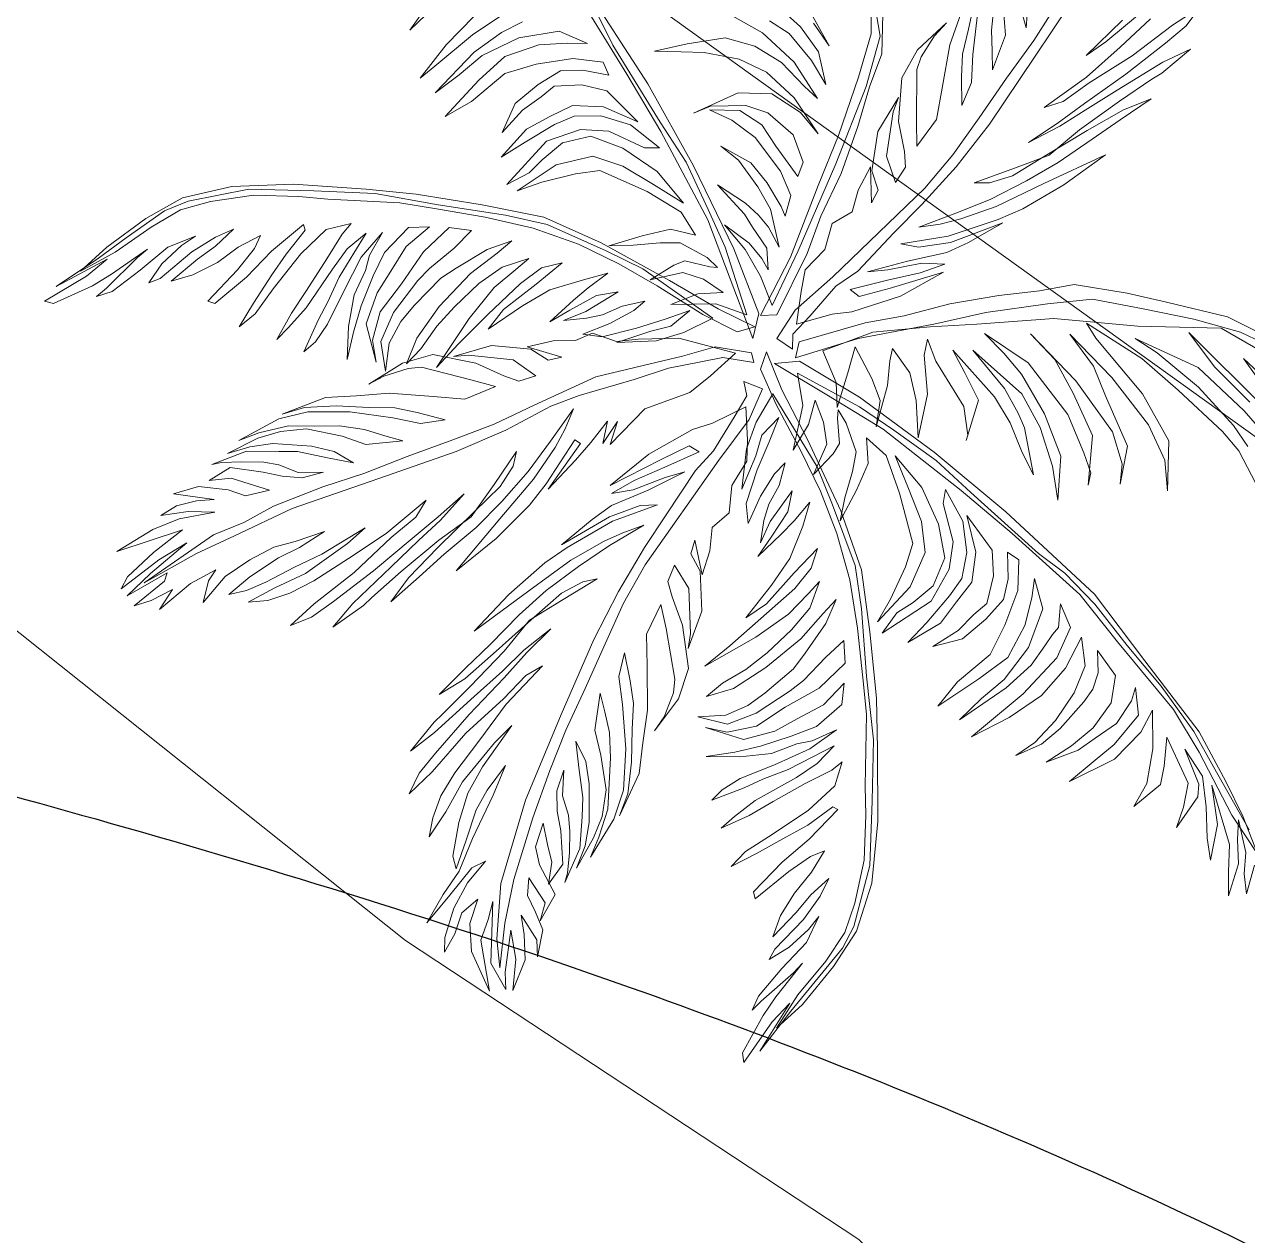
# Model space of a CAD drawing. Header units: millimetres. Extents: x 72 to 2370, y -203 to 794.
# Drawn here: x 1712.36 to 1719.64, y 390.18 to 397.4 of the extents above; entities that cross this region are included whole.
import ezdxf

# ---------------------------------------------------------------- set-up
doc = ezdxf.new("R2010")
doc.units = ezdxf.units.MM
doc.layers.add('01_Fina', color=250, linetype='Continuous', lineweight=15)
doc.layers.add('2D VEGETACION', color=74, linetype='Continuous', lineweight=5)

# ---------------------------------------------------------------- blocks, each defined once
blk = doc.blocks.new('A-19')
at = {"layer": '2D VEGETACION'}
for points in [[(0.0015, 0.0278), (-0.0009, 0.1149), (0.0033, 0.1653), (0.003, 0.2253), (0.0087, 0.2883), (0.0156, 0.3399), (0.0192, 0.3846), (0.0468, 0.4471), (0.0704, 0.4926), (0.1082, 0.5631), (0.1877, 0.6544)], [(0.1717, 0.6222), (0.131, 0.5739), (0.1002, 0.5207), (0.071, 0.4617), (0.0431, 0.4023), (0.0344, 0.3455), (0.0252, 0.267), (0.0228, 0.1992), (0.0162, 0.1014), (0.02, 0.0183), (0.0015, 0.0278), (0.0015, 0.0278)], [(0.0203, 0.0539), (0.0636, 0.0603), (0.0947, 0.0535), (0.0553, 0.0779), (0.0256, 0.0951), (0.0702, 0.1054), (0.0999, 0.1087), (0.1309, 0.0953), (0.0837, 0.1225), (0.0539, 0.1332), (0.0397, 0.1405), (0.0753, 0.154), (0.1114, 0.1528), (0.1577, 0.1435), (0.1069, 0.169), (0.058, 0.1771), (0.0395, 0.1866), (0.0691, 0.1899), (0.134, 0.2097), (0.1704, 0.2054), (0.1764, 0.2018), (0.131, 0.2298), (0.0929, 0.2215), (0.061, 0.214), (0.1319, 0.2506), (0.1687, 0.2615), (0.2093, 0.2667), (0.2403, 0.2738), (0.1795, 0.2774), (0.1594, 0.2744), (0.1248, 0.2656), (0.0676, 0.2386), (0.137, 0.2853), (0.1843, 0.2969), (0.2357, 0.2996), (0.2795, 0.2955), (0.226, 0.3133), (0.1688, 0.3068), (0.1128, 0.2911), (0.0811, 0.2762), (0.0507, 0.2586), (0.1009, 0.3027), (0.1769, 0.3353), (0.2293, 0.3428), (0.2563, 0.3448), (0.2705, 0.3375), (0.2109, 0.3589), (0.1524, 0.3485), (0.1051, 0.337), (0.0659, 0.3152), (0.1382, 0.3558), (0.2128, 0.3845), (0.2551, 0.3862), (0.2797, 0.3773), (0.2353, 0.3984), (0.1663, 0.3873), (0.1258, 0.3822), (0.0788, 0.3632), (0.1458, 0.4013), (0.2156, 0.431), (0.2641, 0.4399), (0.3027, 0.4334), (0.2418, 0.4509), (0.1757, 0.4337), (0.1352, 0.4146), (0.0921, 0.3943), (0.0706, 0.3874), (0.132, 0.4442), (0.1824, 0.4788), (0.2477, 0.5203), (0.2767, 0.534), (0.334, 0.5471)], [(0.274, 0.5467), (0.2437, 0.5357), (0.1851, 0.5048), (0.1298, 0.4647), (0.1049, 0.4423), (0.1609, 0.5106), (0.2289, 0.5534), (0.357, 0.617)], [(0.22, 0.5632), (0.1653, 0.5309), (0.1148, 0.5103), (0.2334, 0.5803)], [(0.2127, 0.5877), (0.1644, 0.5692), (0.2894, 0.6486)], [(0.2109, 0.6439), (0.1201, 0.5516), (0.0908, 0.4495), (0.0545, 0.3486), (0.0366, 0.252), (0.0253, 0.1939), (0.0132, 0.1215), (0.0203, 0.0539), (0.0203, 0.0539)], [(-0.0211, 0.0301), (-0.0218, 0.0771), (-0.0186, 0.1022), (-0.0223, 0.1672), (-0.0379, 0.2276), (-0.0352, 0.1557), (-0.0348, 0.1161), (-0.0467, 0.1072), (-0.0461, 0.156), (-0.0447, 0.1986), (-0.0474, 0.2317), (-0.0558, 0.204), (-0.0586, 0.1597), (-0.0627, 0.1341), (-0.0628, 0.1868), (-0.0611, 0.2381), (-0.0666, 0.2678), (-0.0798, 0.3164), (-0.0723, 0.2457), (-0.0767, 0.205), (-0.0863, 0.1843), (-0.0806, 0.2451), (-0.0851, 0.3117), (-0.0904, 0.3458), (-0.107, 0.4036), (-0.1304, 0.4646), (-0.1149, 0.3794), (-0.1021, 0.3134), (-0.0979, 0.2659), (-0.0981, 0.2389), (-0.1013, 0.2116), (-0.1067, 0.2618), (-0.1126, 0.3085), (-0.1236, 0.3592), (-0.1361, 0.4038), (-0.1541, 0.4534), (-0.1688, 0.4938), (-0.1848, 0.539), (-0.18, 0.5014), (-0.1664, 0.4498), (-0.1478, 0.3876), (-0.1344, 0.3433), (-0.133, 0.3128), (-0.1382, 0.2942), (-0.1427, 0.3448), (-0.148, 0.395), (-0.1696, 0.4407), (-0.1918, 0.4991), (-0.2085, 0.546), (-0.213, 0.5601), (-0.2333, 0.6032), (-0.226, 0.5647), (-0.2061, 0.4999), (-0.1919, 0.4539), (-0.1802, 0.4175), (-0.1703, 0.3737), (-0.1846, 0.4154), (-0.2002, 0.4553), (-0.2232, 0.5155), (-0.2488, 0.5744), (-0.2633, 0.6052), (-0.2815, 0.6278), (-0.2685, 0.5887), (-0.2437, 0.5294), (-0.2243, 0.4676), (-0.2095, 0.4295), (-0.2083, 0.4042), (-0.2321, 0.4661), (-0.2584, 0.5172), (-0.2834, 0.5634)], [(-0.297, 0.5602), (-0.2692, 0.5013), (-0.2589, 0.4728), (-0.2907, 0.5288)], [(-0.3442, 0.4186), (-0.3122, 0.4079), (-0.3409, 0.4072)], [(-0.3414, 0.3855), (-0.3098, 0.38), (-0.2713, 0.353), (-0.2942, 0.3583), (-0.3206, 0.3641), (-0.3508, 0.3757)], [(-0.3478, 0.3534), (-0.2965, 0.3336), (-0.2624, 0.3228), (-0.2372, 0.3035), (-0.2726, 0.3126), (-0.3003, 0.321), (-0.3291, 0.3365), (-0.3669, 0.3552)], [(-0.3505, 0.3317), (-0.3158, 0.3083), (-0.265, 0.285), (-0.228, 0.268), (-0.2017, 0.2352), (-0.232, 0.2425), (-0.296, 0.2596), (-0.3102, 0.269), (-0.3318, 0.2922), (-0.344, 0.3112), (-0.3198, 0.2667), (-0.2904, 0.2386), (-0.2378, 0.2204), (-0.1991, 0.2182), (-0.1792, 0.2147), (-0.1635, 0.1974), (-0.1988, 0.1947), (-0.2513, 0.2172), (-0.2672, 0.228), (-0.2319, 0.192), (-0.1858, 0.1718), (-0.1597, 0.1734), (-0.1464, 0.1613), (-0.191, 0.1715), (-0.1663, 0.1487), (-0.1414, 0.1346), (-0.1334, 0.1062), (-0.1037, 0.089), (-0.0849, 0.0581), (-0.0599, 0.0462), (-0.0211, 0.0301), (-0.0211, 0.0301)], [(-0.1021, 0.179), (-0.1281, 0.2227), (-0.1634, 0.277), (-0.2052, 0.3315), (-0.2743, 0.4096), (-0.3519, 0.4967)], [(-0.3316, 0.4536), (-0.2943, 0.4131), (-0.2566, 0.3674), (-0.2163, 0.3208), (-0.1795, 0.2769), (-0.1474, 0.2318), (-0.0676, 0.0899), (-0.0385, 0.0327), (-0.0096, 0.0011), (0.0086, 0.0172), (-0.01, 0.0224), (-0.0268, 0.0489), (-0.055, 0.0905), (-0.0668, 0.1225), (-0.1021, 0.179), (-0.1021, 0.179)], [(0.0257, 0.022), (0.0889, 0.0841), (0.1807, 0.1586), (0.2771, 0.2277), (0.4069, 0.3105), (0.5049, 0.3513), (0.6099, 0.3954), (0.6794, 0.4121), (0.7275, 0.4219), (0.7794, 0.4281), (0.7229, 0.4089), (0.6345, 0.3888), (0.5741, 0.371), (0.4729, 0.3233), (0.4026, 0.2923), (0.3058, 0.2284), (0.2364, 0.1795), (0.1359, 0.1031), (0.0776, 0.0465), (0.0202, -0.0096), (0.0257, 0.022), (0.0257, 0.022)], [(0.0395, 0.0156), (0.0812, 0.0116), (0.1332, -0.0144), (0.1064, 0.0128), (0.0785, 0.0287), (0.1082, 0.0319), (0.1364, 0.0291), (0.1693, 0.0027), (0.1504, 0.0335), (0.1398, 0.0447), (0.1081, 0.0502), (0.0978, 0.0539), (0.1166, 0.0596), (0.155, 0.0626), (0.1782, 0.052), (0.2083, 0.034), (0.2349, 0.0207), (0.2026, 0.0506), (0.1735, 0.0735), (0.1415, 0.0799), (0.1693, 0.0984), (0.2199, 0.1029), (0.2864, 0.1031), (0.3126, 0.0864), (0.3476, 0.0577), (0.3714, 0.0346), (0.3387, 0.0858), (0.3011, 0.1154), (0.262, 0.1206), (0.2171, 0.1155), (0.1726, 0.1096), (0.2201, 0.132), (0.2708, 0.1409), (0.3142, 0.1377), (0.3446, 0.1144), (0.3587, 0.0845), (0.3664, 0.0612), (0.3867, 0.0364), (0.3631, 0.107), (0.3295, 0.1395), (0.2972, 0.1533), (0.2467, 0.1532), (0.2303, 0.1605), (0.2745, 0.1717), (0.3144, 0.1668), (0.345, 0.1522), (0.3623, 0.1314), (0.3881, 0.0951), (0.4065, 0.0651), (0.3932, 0.1115), (0.3721, 0.1381), (0.3526, 0.1633), (0.3169, 0.1777), (0.269, 0.1787), (0.3199, 0.1985), (0.352, 0.1921), (0.3838, 0.1748), (0.3929, 0.1555), (0.4076, 0.1312), (0.4194, 0.0948), (0.4194, 0.1335), (0.4028, 0.1687), (0.3843, 0.1966), (0.3602, 0.2089), (0.3273, 0.217), (0.3402, 0.2285), (0.3778, 0.2172), (0.4163, 0.1902), (0.4475, 0.1629), (0.4707, 0.1136), (0.4943, 0.0818), (0.474, 0.141), (0.4571, 0.1836), (0.423, 0.2148), (0.3912, 0.2321), (0.3684, 0.2417), (0.408, 0.2421), (0.4512, 0.212), (0.4829, 0.1721), (0.4991, 0.1378), (0.5183, 0.1039), (0.4938, 0.1719), (0.4738, 0.2097), (0.4543, 0.2328), (0.4429, 0.2457), (0.4361, 0.2554), (0.4076, 0.2656), (0.4399, 0.2701), (0.4728, 0.2437), (0.5064, 0.1907), (0.533, 0.1344), (0.5429, 0.1133), (0.5311, 0.1658), (0.5143, 0.2127), (0.4887, 0.2512), (0.4554, 0.2806), (0.4918, 0.2763), (0.5218, 0.2539), (0.5498, 0.2219), (0.5704, 0.1897), (0.5802, 0.162), (0.5744, 0.197), (0.5612, 0.2251), (0.5359, 0.2627), (0.5232, 0.2782), (0.5048, 0.2899), (0.4771, 0.2962), (0.5135, 0.3102), (0.5458, 0.2964), (0.5708, 0.2662), (0.5862, 0.2337), (0.5979, 0.1973), (0.5937, 0.2405), (0.5843, 0.2651), (0.5728, 0.2962), (0.5499, 0.322), (0.5349, 0.331), (0.5696, 0.3259), (0.5978, 0.2865), (0.6111, 0.2584), (0.6293, 0.2196), (0.616, 0.2822), (0.5913, 0.3232), (0.5682, 0.3446), (0.6158, 0.3326), (0.6567, 0.3143), (0.6806, 0.2911), (0.6619, 0.3307), (0.6408, 0.3412), (0.6059, 0.3538), (0.6692, 0.3654), (0.6972, 0.3517), (0.7203, 0.3368), (0.6894, 0.3727), (0.6739, 0.3783), (0.6263, 0.372), (0.6653, 0.385), (0.7044, 0.3798), (0.7429, 0.3711), (0.7711, 0.3682), (0.7294, 0.3883), (0.6795, 0.3938), (0.7578, 0.3964), (0.7915, 0.3865), (0.8209, 0.3788), (0.7845, 0.4014), (0.7546, 0.4078), (0.7304, 0.4157), (0.773, 0.4143), (0.7989, 0.405), (0.8241, 0.4018), (0.7915, 0.4209)], [(0.7463, 0.4254), (0.6574, 0.4017), (0.6076, 0.389), (0.5413, 0.3631), (0.4806, 0.3344), (0.419, 0.3076), (0.3714, 0.2808), (0.3386, 0.2546), (0.2419, 0.1907), (0.1915, 0.1583), (0.1405, 0.116), (0.101, 0.0812), (0.0395, 0.0156), (0.0395, 0.0156)], [(-0.039, 0.0087), (-0.1047, 0.0659), (-0.1462, 0.0947), (-0.1923, 0.1332), (-0.2446, 0.1688), (-0.2897, 0.1959), (-0.3265, 0.2216), (-0.3913, 0.2404)], [(-0.4181, 0.2311), (-0.3545, 0.2148), (-0.3051, 0.1854), (-0.2396, 0.1421), (-0.1848, 0.1013), (-0.1052, 0.0442), (-0.0434, -0.0116), (-0.039, 0.0087), (-0.039, 0.0087)], [(-0.0517, 0.006), (-0.0914, 0.0012), (-0.1295, -0.0092), (-0.1664, -0.0266), (-0.1358, -0.0025), (-0.113, 0.0083), (-0.0968, 0.0127), (-0.1241, 0.0181), (-0.1543, 0.007), (-0.1732, 0.0014), (-0.2177, -0.0228), (-0.1861, 0.006), (-0.1671, 0.0182), (-0.1495, 0.0265), (-0.1215, 0.0333), (-0.1707, 0.0348), (-0.2022, 0.0264), (-0.2413, 0.0112), (-0.2643, -0.0061), (-0.234, 0.0254), (-0.2049, 0.0391), (-0.1708, 0.0487), (-0.1577, 0.0506), (-0.1813, 0.0642), (-0.2145, 0.0593), (-0.2641, 0.0391), (-0.2929, 0.0159), (-0.3126, -0.0085), (-0.3022, 0.0287), (-0.2773, 0.0512), (-0.2466, 0.0614), (-0.2023, 0.079), (-0.2181, 0.0899), (-0.2552, 0.0864), (-0.2901, 0.0624), (-0.3064, 0.0375), (-0.3169, -0.0062), (-0.3135, -0.0293), (-0.3243, 0.0322), (-0.3125, 0.0733), (-0.2801, 0.1026), (-0.2484, 0.1175), (-0.3001, 0.0996), (-0.3408, 0.074), (-0.3654, 0.0441), (-0.385, 0.0036), (-0.3931, -0.0249), (-0.4025, -0.0573), (-0.4011, -0.0147), (-0.3961, 0.0339), (-0.3766, 0.0678), (-0.3477, 0.0954), (-0.3111, 0.1159), (-0.2921, 0.1281), (-0.3443, 0.111), (-0.3906, 0.0816), (-0.4258, 0.0446)], [(-0.4029, 0.0941), (-0.3812, 0.114), (-0.3407, 0.1331), (-0.3065, 0.1428), (-0.3492, 0.1442), (-0.3856, 0.1302), (-0.4284, 0.1025)], [(-0.3861, 0.1472), (-0.3532, 0.1595), (-0.4192, 0.1423)], [(-0.4116, 0.2309), (-0.3486, 0.2251), (-0.2911, 0.192), (-0.2059, 0.13), (-0.1106, 0.0556), (-0.0517, 0.006), (-0.0517, 0.006)], [(0.0228, -0.0288), (0.0033, -0.0157), (0.0551, -0.0089), (0.1244, 0.0065), (0.2228, 0.0249), (0.3021, 0.0316), (0.3811, 0.022), (0.4649, 0.0086), (0.5278, -0.0063), (0.6172, -0.0289), (0.6912, -0.0563), (0.7454, -0.0904), (0.7812, -0.1299), (0.8181, -0.1804), (0.8391, -0.22), (0.8047, -0.1829), (0.7723, -0.1377), (0.7432, -0.1054), (0.7103, -0.0835), (0.6604, -0.0582), (0.6056, -0.0417), (0.5695, -0.0332), (0.4813, -0.0087), (0.4357, -0.0015), (0.3728, 0.0078), (0.3107, 0.014), (0.2496, 0.0129), (0.1922, 0.006), (0.1373, -0.005), (0.0714, -0.0205), (0.0228, -0.0288), (0.0228, -0.0288)], [(0.0571, -0.0214), (0.0868, -0.051), (0.1166, -0.0715), (0.1645, -0.0899), (0.128, -0.0622), (0.1044, -0.0481), (0.0881, -0.0216), (0.1152, -0.0415), (0.1457, -0.065), (0.1837, -0.0895), (0.2089, -0.0934), (0.1793, -0.0694), (0.1561, -0.0448), (0.1459, -0.0283), (0.1721, -0.0429), (0.1917, -0.0617), (0.2102, -0.0732), (0.2365, -0.0843), (0.2134, -0.0655), (0.1826, -0.0285), (0.2073, -0.0407), (0.233, -0.0694), (0.2524, -0.0917), (0.2327, -0.0559), (0.2204, -0.036), (0.2024, -0.0105), (0.2296, -0.0269), (0.2651, -0.053), (0.2924, -0.0842), (0.3241, -0.1263), (0.3136, -0.0962), (0.2843, -0.0526), (0.2618, -0.0161), (0.284, -0.0299), (0.3039, -0.0565), (0.3299, -0.1079), (0.3533, -0.1551), (0.3706, -0.1924), (0.3511, -0.12), (0.3333, -0.0726), (0.3144, -0.042), (0.3031, -0.0238), (0.3329, -0.0443), (0.3535, -0.0739), (0.3743, -0.1113), (0.388, -0.1428), (0.3971, -0.1761), (0.4084, -0.2), (0.407, -0.1643), (0.3919, -0.1176), (0.3676, -0.0652), (0.3434, -0.0298), (0.3307, -0.0091), (0.3569, -0.0295), (0.3867, -0.0648), (0.402, -0.084), (0.4229, -0.1271), (0.4325, -0.152), (0.4374, -0.1821), (0.4305, -0.2172), (0.4493, -0.1828), (0.4449, -0.1443), (0.4283, -0.0951), (0.4196, -0.0754), (0.3981, -0.0406), (0.3834, -0.0131), (0.4118, -0.0184), (0.4342, -0.0584), (0.4468, -0.1066), (0.461, -0.1481), (0.4591, -0.1858), (0.4461, -0.211), (0.4733, -0.168), (0.4731, -0.1269), (0.465, -0.0953), (0.4561, -0.0586), (0.4361, -0.0263), (0.4614, -0.0358), (0.4806, -0.0743), (0.4845, -0.1085), (0.4869, -0.1493), (0.486, -0.183), (0.4822, -0.2196), (0.4934, -0.1784), (0.4994, -0.1381), (0.4955, -0.104), (0.4967, -0.0838), (0.4911, -0.0506), (0.506, -0.0895), (0.5143, -0.1381), (0.5202, -0.1847), (0.5282, -0.2107), (0.5379, -0.2264), (0.5327, -0.1828), (0.5282, -0.157), (0.5242, -0.1228), (0.5168, -0.0885), (0.5098, -0.0586), (0.5261, -0.0851), (0.5367, -0.1151), (0.5519, -0.1732), (0.5651, -0.2039), (0.5752, -0.2239), (0.5687, -0.1856), (0.5591, -0.1516), (0.5472, -0.1063), (0.5391, -0.0691), (0.5321, -0.054), (0.5593, -0.0703), (0.5808, -0.1108), (0.5995, -0.1632), (0.6116, -0.2015), (0.6254, -0.2238), (0.6175, -0.1887), (0.6068, -0.1473), (0.5992, -0.1165), (0.5846, -0.0798), (0.5894, -0.0746), (0.6169, -0.1193), (0.6363, -0.1599), (0.6639, -0.2046), (0.6731, -0.2047), (0.6503, -0.1548), (0.6387, -0.123), (0.6361, -0.1041), (0.6582, -0.127), (0.6786, -0.1544), (0.7018, -0.179), (0.7255, -0.1952), (0.703, -0.1588), (0.686, -0.135), (0.6714, -0.1075), (0.6907, -0.1241), (0.7138, -0.1521), (0.7414, -0.1968), (0.7523, -0.2072), (0.7436, -0.1783), (0.7279, -0.1491), (0.715, -0.1319), (0.7433, -0.1556), (0.7674, -0.1945), (0.7938, -0.2319), (0.8093, -0.244), (0.8007, -0.23), (0.7762, -0.1811), (0.7675, -0.167), (0.8003, -0.2108), (0.8192, -0.2322), (0.8584, -0.2698), (0.8707, -0.2713), (0.8298, -0.2234), (0.8124, -0.1953), (0.8621, -0.248), (0.8226, -0.197), (0.7976, -0.1621), (0.7618, -0.1133), (0.7386, -0.0923), (0.6687, -0.0531), (0.5901, -0.0296), (0.5153, -0.0083), (0.4348, 0.0037), (0.35, 0.0188), (0.2949, 0.0248), (0.2131, 0.0166), (0.1613, 0.0098), (0.0571, -0.0214), (0.0571, -0.0214)], [(-0.046, -0.0129), (-0.1337, -0.023), (-0.2487, -0.0461), (-0.3646, -0.076), (-0.5106, -0.1245), (-0.6036, -0.1737), (-0.7053, -0.227), (-0.7619, -0.2688), (-0.7997, -0.3006), (-0.8383, -0.3371), (-0.7871, -0.3043), (-0.715, -0.2499), (-0.6637, -0.2149), (-0.5616, -0.1668), (-0.4939, -0.1327), (-0.383, -0.0987), (-0.3015, -0.0753), (-0.1777, -0.0459), (-0.0979, -0.0373), (-0.0172, -0.0283), (-0.046, -0.0129), (-0.046, -0.0129)], [(-0.0485, -0.028), (-0.072, -0.0627), (-0.0854, -0.1185), (-0.0898, -0.0819), (-0.0834, -0.0499), (-0.1061, -0.0702), (-0.121, -0.0934), (-0.1224, -0.136), (-0.1329, -0.1022), (-0.1347, -0.087), (-0.1193, -0.0582), (-0.116, -0.0491), (-0.1319, -0.0587), (-0.1582, -0.0873), (-0.1649, -0.1119), (-0.1705, -0.1457), (-0.1777, -0.176), (-0.1793, -0.1316), (-0.1784, -0.0947), (-0.163, -0.0659), (-0.1958, -0.076), (-0.2319, -0.1113), (-0.2731, -0.163), (-0.2768, -0.1938), (-0.2774, -0.2381), (-0.2747, -0.2713), (-0.2939, -0.2147), (-0.2928, -0.1669), (-0.2711, -0.133), (-0.2386, -0.1015), (-0.2061, -0.0701), (-0.2536, -0.0925), (-0.2932, -0.1273), (-0.3183, -0.1628), (-0.3192, -0.1998), (-0.3047, -0.2306), (-0.2929, -0.2508), (-0.2858, -0.2819), (-0.3262, -0.2192), (-0.3295, -0.1734), (-0.3187, -0.1393), (-0.2865, -0.1005), (-0.2821, -0.0823), (-0.3193, -0.1106), (-0.3401, -0.144), (-0.3482, -0.1769), (-0.3441, -0.204), (-0.332, -0.2456), (-0.321, -0.2802), (-0.3475, -0.24), (-0.3555, -0.2072), (-0.3617, -0.1757), (-0.3504, -0.1381), (-0.3208, -0.1005), (-0.3689, -0.1286), (-0.3843, -0.1574), (-0.3917, -0.192), (-0.3825, -0.2114), (-0.3719, -0.2386), (-0.3513, -0.2708), (-0.3825, -0.2457), (-0.3986, -0.2114), (-0.4083, -0.1795), (-0.4021, -0.1517), (-0.3874, -0.1212), (-0.4053, -0.1243), (-0.4197, -0.16), (-0.4242, -0.2074), (-0.423, -0.2487), (-0.3993, -0.2989), (-0.3893, -0.3361), (-0.4229, -0.2831), (-0.4438, -0.2435), (-0.4471, -0.1977), (-0.4401, -0.1622), (-0.4335, -0.1375), (-0.4577, -0.1683), (-0.4624, -0.22), (-0.4522, -0.2711), (-0.436, -0.3054), (-0.4216, -0.3406), (-0.4589, -0.2797), (-0.4746, -0.2397), (-0.4808, -0.2104)], [(-0.501, -0.2178), (-0.481, -0.2761), (-0.4545, -0.3324), (-0.4441, -0.3544), (-0.4771, -0.3119), (-0.5031, -0.2682)], [(-0.5205, -0.327), (-0.5067, -0.3517), (-0.5287, -0.3255)], [(-0.4643, -0.1155), (-0.4232, -0.1069), (-0.3132, -0.0733), (-0.2558, -0.0537), (-0.1903, -0.0422), (-0.1387, -0.0329), (-0.0485, -0.028), (-0.0485, -0.028)], [(-0.0307, -0.0454), (-0.031, -0.0219), (-0.065, -0.0616), (-0.1153, -0.1122), (-0.1835, -0.1842), (-0.2337, -0.2465), (-0.2684, -0.3188), (-0.3028, -0.3964), (-0.3251, -0.4563), (-0.3545, -0.5444), (-0.3711, -0.621), (-0.373, -0.6854), (-0.3594, -0.737), (-0.3367, -0.7941), (-0.3155, -0.8346), (-0.3278, -0.7856), (-0.3471, -0.7334), (-0.3592, -0.6918), (-0.3596, -0.6522), (-0.3535, -0.5966), (-0.3375, -0.5418), (-0.3249, -0.5068), (-0.2973, -0.4196), (-0.278, -0.3761), (-0.2523, -0.3188), (-0.2236, -0.2633), (-0.1894, -0.2128), (-0.1519, -0.1692), (-0.1126, -0.1292), (-0.0628, -0.0821), (-0.0307, -0.0454), (-0.0307, -0.0454)], [(-0.0028, -0.2605), (0.0014, -0.2985), (0.0162, -0.3616), (0.0266, -0.4295), (0.0353, -0.5335), (0.0445, -0.6497), (0.0595, -0.7294), (0.0693, -0.7819), (0.0883, -0.8559), (0.0517, -0.7553), (0.0462, -0.7137), (0.0354, -0.672), (0.0274, -0.6052), (0.0241, -0.5503), (0.0171, -0.4915), (0.0113, -0.4302), (0.0054, -0.3741), (-0.0054, -0.3189), (-0.0203, -0.2339), (-0.0191, -0.172), (-0.018, -0.1205), (-0.0191, -0.0772), (0, -0.0344), (0.0126, -0.0348), (-0.0036, -0.0712), (-0.0051, -0.0999), (-0.0079, -0.1416), (-0.0049, -0.1874), (-0.0028, -0.2605), (-0.0028, -0.2605)], [(0.1719, -0.1914), (0.2051, -0.2286), (0.2508, -0.2747), (0.3021, -0.3203), (0.3839, -0.3847), (0.4779, -0.4558), (0.5726, -0.5131), (0.6394, -0.5354), (0.6761, -0.5412), (0.6229, -0.521), (0.5719, -0.4956), (0.502, -0.4526), (0.4492, -0.4165), (0.4049, -0.3838), (0.3599, -0.3468), (0.311, -0.3078), (0.2671, -0.2724), (0.2266, -0.2333), (0.1215, -0.109), (0.0813, -0.0588), (0.0478, -0.0327), (0.0328, -0.0533), (0.0514, -0.0541), (0.0737, -0.0764), (0.1084, -0.1125), (0.1269, -0.1411), (0.1719, -0.1914), (0.1719, -0.1914)], [(-0.005, -0.0541), (0.0149, -0.0923), (0.0289, -0.1233), (0.0344, -0.1838), (0.0676, -0.2377), (0.0416, -0.2216), (0.0637, -0.2465), (0.0378, -0.2335), (0.0588, -0.2609), (0.0756, -0.2857), (0.1025, -0.3285), (0.0566, -0.2742), (0.0504, -0.2797), (0.0954, -0.3291), (0.1163, -0.3565), (0.1467, -0.4084), (0.1737, -0.4678), (0.1237, -0.3974), (0.0853, -0.3434), (0.0534, -0.3067), (0.0338, -0.2881), (0.0118, -0.2716), (0.0444, -0.3102), (0.0744, -0.3476), (0.103, -0.3897), (0.1267, -0.4296), (0.1492, -0.4772), (0.169, -0.5154), (0.1907, -0.5582), (0.1669, -0.5288), (0.139, -0.4832), (0.1069, -0.4268), (0.0841, -0.3866), (0.0631, -0.3644), (0.0461, -0.3553), (0.0795, -0.3935), (0.112, -0.4321), (0.1302, -0.4793), (0.157, -0.5357), (0.1793, -0.5803), (0.1864, -0.5932), (0.2035, -0.6377), (0.1808, -0.6057), (0.1477, -0.5466), (0.1242, -0.5045), (0.1061, -0.4709), (0.0813, -0.4335), (0.1015, -0.4726), (0.1196, -0.5115), (0.1472, -0.5697), (0.172, -0.6289), (0.1842, -0.6607), (0.1879, -0.6895), (0.1688, -0.6531), (0.143, -0.5942), (0.1118, -0.5374), (0.0945, -0.5003), (0.077, -0.482), (0.1053, -0.542), (0.124, -0.5963), (0.1401, -0.6464), (0.1478, -0.6799), (0.1497, -0.7094), (0.1456, -0.7339), (0.1365, -0.6967), (0.1285, -0.654), (0.1051, -0.5931), (0.0916, -0.566), (0.11, -0.6277), (0.1173, -0.6656), (0.1265, -0.7058), (0.1305, -0.7324), (0.13, -0.7555), (0.1147, -0.7239), (0.1008, -0.6823), (0.0949, -0.6533), (0.0831, -0.6172), (0.0858, -0.6568), (0.0861, -0.6848), (0.0938, -0.7183), (0.1065, -0.7541), (0.1315, -0.7893), (0.1065, -0.7759), (0.0955, -0.7635), (0.1039, -0.7989), (0.126, -0.8456), (0.1059, -0.8231), (0.1122, -0.853), (0.1135, -0.8754), (0.093, -0.8301), (0.0835, -0.8244), (0.0989, -0.881), (0.0789, -0.8449), (0.0527, -0.7904), (0.065, -0.8305), (0.0884, -0.8861), (0.0756, -0.8743), (0.0541, -0.8346), (0.0355, -0.7918), (0.041, -0.8793), (0.0254, -0.8279), (0.0211, -0.7921), (0.0242, -0.7461), (0.0149, -0.7788), (0.0107, -0.8138), (0.0041, -0.7913), (0.0045, -0.7651), (0.0084, -0.7428), (-0.0116, -0.7911), (-0.0128, -0.7582), (0.0007, -0.7228), (0.014, -0.7031), (0.0144, -0.6717), (0.0004, -0.6948), (-0.0126, -0.7154), (-0.0165, -0.743), (-0.0259, -0.7132), (-0.0098, -0.6737), (0.0015, -0.6517), (0.01, -0.6276), (0.0096, -0.5996), (0.0018, -0.6307), (-0.0138, -0.6524), (-0.0217, -0.6699), (-0.0291, -0.6968), (-0.035, -0.722), (-0.0354, -0.7346), (-0.0409, -0.6877), (-0.03, -0.6482), (-0.0243, -0.6251), (-0.0065, -0.5901), (0.0079, -0.5596), (-0.0125, -0.5799), (-0.0264, -0.6061), (-0.0418, -0.6527), (-0.0451, -0.6821), (-0.0441, -0.7119), (-0.0531, -0.6695), (-0.0541, -0.6397), (-0.0492, -0.6065), (-0.0285, -0.5653), (-0.0106, -0.5386), (-0.0035, -0.4921), (-0.0155, -0.5123), (-0.0296, -0.5355), (-0.0421, -0.5653), (-0.0499, -0.5964), (-0.0587, -0.6279), (-0.0594, -0.6667), (-0.0563, -0.6937), (-0.0705, -0.6377), (-0.0695, -0.5997), (-0.0561, -0.5477), (-0.035, -0.4969), (-0.0192, -0.4648), (-0.0157, -0.4332), (-0.0336, -0.4651), (-0.0467, -0.491), (-0.0554, -0.5225), (-0.0681, -0.5627), (-0.0758, -0.6022), (-0.0748, -0.632), (-0.0817, -0.5732), (-0.0736, -0.5347), (-0.0666, -0.4934), (-0.0483, -0.4405), (-0.0349, -0.4021), (-0.0405, -0.3605), (-0.0562, -0.3873), (-0.0881, -0.4454), (-0.091, -0.4622), (-0.089, -0.4947), (-0.084, -0.5157), (-0.0994, -0.4675), (-0.1003, -0.4272), (-0.0758, -0.3771), (-0.051, -0.3468), (-0.0397, -0.3299), (-0.041, -0.3075), (-0.0677, -0.3303), (-0.0878, -0.3838), (-0.0909, -0.4027), (-0.0926, -0.3523), (-0.0753, -0.3051), (-0.0561, -0.2873), (-0.0557, -0.2694), (-0.0792, -0.3086), (-0.0785, -0.275), (-0.0715, -0.2473), (-0.0753, -0.2238), (-0.0574, -0.1971), (-0.0534, -0.1695), (-0.0415, -0.1191), (-0.005, -0.0541), (-0.005, -0.0541)], [(0.0646, -0.059), (0.0741, -0.105), (0.0755, -0.1317), (0.0916, -0.1934), (0.118, -0.2511), (0.1021, -0.1797), (0.0942, -0.1409), (0.1049, -0.1307), (0.1128, -0.1779), (0.1194, -0.22), (0.1283, -0.252), (0.1306, -0.2239), (0.1256, -0.1806), (0.1248, -0.1547), (0.1356, -0.2058), (0.1431, -0.2557), (0.154, -0.2839), (0.1753, -0.3297), (0.156, -0.2619), (0.1521, -0.2203), (0.1569, -0.1987), (0.1627, -0.2595), (0.1805, -0.3236), (0.1921, -0.356), (0.2197, -0.4105), (0.2536, -0.4652), (0.2216, -0.385), (0.1972, -0.3234), (0.1844, -0.2761), (0.1801, -0.2504), (0.1776, -0.2222), (0.1915, -0.271), (0.2074, -0.316), (0.2264, -0.3635), (0.2478, -0.4044), (0.2749, -0.4497), (0.2961, -0.4872), (0.3203, -0.5286), (0.3093, -0.492), (0.2854, -0.4444), (0.2555, -0.3868), (0.2348, -0.3453), (0.2276, -0.3156), (0.2285, -0.297), (0.2432, -0.3452), (0.2579, -0.3935), (0.2877, -0.4343), (0.3204, -0.4875), (0.3457, -0.5305), (0.3528, -0.5434), (0.3808, -0.5819), (0.3656, -0.5461), (0.3339, -0.4861), (0.3121, -0.443), (0.2929, -0.4101), (0.2755, -0.3698), (0.2968, -0.4072), (0.3205, -0.443), (0.3544, -0.4977), (0.3912, -0.5515), (0.4107, -0.5782), (0.4328, -0.597), (0.4132, -0.5619), (0.3764, -0.5081), (0.3464, -0.4505), (0.3247, -0.4158), (0.3181, -0.3918), (0.3537, -0.4489), (0.3892, -0.4927), (0.4218, -0.534), (0.4457, -0.5587), (0.4702, -0.5757), (0.4923, -0.5861), (0.4668, -0.5578), (0.4353, -0.5278), (0.3974, -0.4759), (0.3815, -0.449), (0.4232, -0.4981), (0.4511, -0.5247), (0.4841, -0.5452), (0.5237, -0.5632), (0.5404, -0.5631), (0.5082, -0.542), (0.4741, -0.5199), (0.4535, -0.5), (0.429, -0.4697), (0.4614, -0.4943), (0.5081, -0.5336), (0.5444, -0.5602), (0.5679, -0.5876), (0.5975, -0.6166), (0.5705, -0.5796), (0.5442, -0.5435), (0.5402, -0.5247), (0.5614, -0.5538), (0.5881, -0.5789), (0.6211, -0.5994), (0.6391, -0.6043), (0.6197, -0.5859), (0.5964, -0.5704), (0.5848, -0.5463), (0.612, -0.5638), (0.6471, -0.5707), (0.7015, -0.5612), (0.6362, -0.5558), (0.6129, -0.5403), (0.5924, -0.5287), (0.6676, -0.551), (0.7047, -0.5408), (0.6832, -0.536), (0.6335, -0.5157), (0.6706, -0.5187), (0.7081, -0.5323), (0.6744, -0.5075), (0.6428, -0.5004), (0.6181, -0.498), (0.6533, -0.4868), (0.6748, -0.4915), (0.6432, -0.4761), (0.619, -0.4793), (0.596, -0.4841), (0.5749, -0.4766), (0.6108, -0.4648), (0.6313, -0.4764), (0.6034, -0.4497), (0.5623, -0.4593), (0.5387, -0.4584), (0.5121, -0.4417), (0.5397, -0.4432), (0.5627, -0.4433), (0.5888, -0.4544), (0.5689, -0.4304), (0.527, -0.4224), (0.5015, -0.4205), (0.4767, -0.4145), (0.4534, -0.399), (0.4845, -0.4088), (0.5104, -0.408), (0.5308, -0.4112), (0.5568, -0.4187), (0.5812, -0.4274), (0.592, -0.434), (0.5548, -0.4045), (0.5165, -0.3915), (0.4932, -0.3844), (0.455, -0.3798), (0.4216, -0.3753), (0.4497, -0.3692), (0.4784, -0.3723), (0.5259, -0.3847), (0.5532, -0.3973), (0.5782, -0.4151), (0.5462, -0.3844), (0.5225, -0.3667), (0.4911, -0.3535), (0.4466, -0.3486), (0.414, -0.3483), (0.3703, -0.3296), (0.3946, -0.33), (0.4216, -0.3307), (0.4532, -0.3378), (0.4844, -0.3475), (0.5156, -0.3573), (0.5472, -0.3776), (0.569, -0.3942), (0.5295, -0.3532), (0.4973, -0.3321), (0.4469, -0.3159), (0.3914, -0.3058), (0.3558, -0.3016), (0.3282, -0.2869), (0.3648, -0.2891), (0.3935, -0.2922), (0.4247, -0.302), (0.4654, -0.3132), (0.5028, -0.3281), (0.5272, -0.3452), (0.4816, -0.3074), (0.4449, -0.2933), (0.4064, -0.2768), (0.3521, -0.2634), (0.3125, -0.2538), (0.2806, -0.2265), (0.3117, -0.2279), (0.377, -0.2332), (0.3935, -0.2393), (0.4197, -0.2587), (0.4338, -0.2749), (0.4025, -0.2351), (0.3683, -0.2131), (0.313, -0.2065), (0.2748, -0.2103), (0.2546, -0.2106), (0.2365, -0.1973), (0.27, -0.1872), (0.3259, -0.1995), (0.3435, -0.2071), (0.3021, -0.1783), (0.2522, -0.1677), (0.2276, -0.1736), (0.2124, -0.1643), (0.2573, -0.1664), (0.2301, -0.149), (0.2024, -0.139), (0.1897, -0.1134), (0.1568, -0.1013), (0.1317, -0.0751), (0.1057, -0.0675), (0.0646, -0.059), (0.0646, -0.059)], [(-0.0552, -0.0709), (-0.047, -0.1112), (-0.0456, -0.1482), (-0.0559, -0.1971), (-0.0592, -0.1513), (-0.0586, -0.1253), (-0.0719, -0.0971), (-0.0692, -0.1302), (-0.0674, -0.1681), (-0.0676, -0.2134), (-0.0772, -0.2362), (-0.0816, -0.1996), (-0.09, -0.1659), (-0.0979, -0.1492), (-0.099, -0.1787), (-0.0948, -0.2058), (-0.0957, -0.2266), (-0.1003, -0.2557), (-0.104, -0.2252), (-0.1181, -0.1791), (-0.1201, -0.2069), (-0.1109, -0.2446), (-0.1029, -0.273), (-0.1221, -0.2369), (-0.1325, -0.2149), (-0.144, -0.1859), (-0.1438, -0.2181), (-0.1422, -0.2626), (-0.1314, -0.3015), (-0.1134, -0.3511), (-0.1328, -0.3259), (-0.1535, -0.2775), (-0.1717, -0.2388), (-0.1719, -0.2658), (-0.1596, -0.2965), (-0.1316, -0.3468), (-0.1048, -0.3922), (-0.0829, -0.4271), (-0.133, -0.3711), (-0.1629, -0.3304), (-0.1783, -0.2978), (-0.1874, -0.2785), (-0.1856, -0.3142), (-0.1729, -0.348), (-0.152, -0.3855), (-0.1335, -0.4133), (-0.1111, -0.4404), (-0.0972, -0.4629), (-0.1255, -0.4418), (-0.1572, -0.4041), (-0.1879, -0.3551), (-0.2044, -0.3155), (-0.2147, -0.2935), (-0.212, -0.3267), (-0.1987, -0.3709), (-0.1914, -0.3933), (-0.1666, -0.4343), (-0.151, -0.456), (-0.128, -0.4774), (-0.0948, -0.4908), (-0.133, -0.4873), (-0.1642, -0.4622), (-0.1959, -0.4223), (-0.2068, -0.4038), (-0.2243, -0.3668), (-0.2402, -0.3399), (-0.2512, -0.3667), (-0.2295, -0.4059), (-0.1969, -0.4432), (-0.1694, -0.4786), (-0.1372, -0.4968), (-0.109, -0.4996), (-0.1594, -0.4997), (-0.1941, -0.4763), (-0.2162, -0.4523), (-0.2417, -0.4256), (-0.2583, -0.3904), (-0.2641, -0.4168), (-0.2411, -0.4543), (-0.2159, -0.4758), (-0.1829, -0.5001), (-0.1529, -0.5181), (-0.1215, -0.5345), (-0.1617, -0.5223), (-0.1987, -0.5053), (-0.2252, -0.4834), (-0.2428, -0.4734), (-0.2666, -0.4503), (-0.243, -0.4843), (-0.2064, -0.5165), (-0.1714, -0.5473), (-0.1532, -0.5677), (-0.1449, -0.5853), (-0.1799, -0.5567), (-0.1986, -0.5397), (-0.2251, -0.5178), (-0.2502, -0.492), (-0.271, -0.4706), (-0.2577, -0.4988), (-0.2374, -0.5236), (-0.198, -0.5685), (-0.1795, -0.5963), (-0.1686, -0.6148), (-0.1963, -0.5881), (-0.2192, -0.5623), (-0.2519, -0.5272), (-0.2774, -0.5005), (-0.2875, -0.4859), (-0.2882, -0.5185), (-0.2665, -0.5577), (-0.2323, -0.6029), (-0.2073, -0.6331), (-0.1961, -0.6568), (-0.2208, -0.6319), (-0.2496, -0.6003), (-0.2708, -0.5759), (-0.294, -0.5449), (-0.3014, -0.5452), (-0.279, -0.5927), (-0.2551, -0.632), (-0.2327, -0.6795), (-0.2377, -0.6872), (-0.2671, -0.6408), (-0.2878, -0.6129), (-0.3019, -0.6013), (-0.2947, -0.6324), (-0.2824, -0.6631), (-0.2749, -0.6972), (-0.2743, -0.7259), (-0.2929, -0.6864), (-0.3032, -0.66), (-0.3182, -0.6327), (-0.314, -0.6576), (-0.3035, -0.6913), (-0.2811, -0.7388), (-0.2793, -0.7541), (-0.2983, -0.7319), (-0.3146, -0.702), (-0.322, -0.6818), (-0.3172, -0.7193), (-0.2977, -0.7606), (-0.2804, -0.8019), (-0.2791, -0.8229), (-0.2861, -0.8079), (-0.3142, -0.7598), (-0.3212, -0.7449), (-0.302, -0.7971), (-0.2935, -0.8243), (-0.2843, -0.878), (-0.2902, -0.8883), (-0.3075, -0.8287), (-0.322, -0.7979), (-0.3045, -0.8693), (-0.3257, -0.8083), (-0.3418, -0.7675), (-0.3627, -0.7117), (-0.3672, -0.6794), (-0.3623, -0.6008), (-0.3396, -0.5213), (-0.3166, -0.447), (-0.2827, -0.3729), (-0.2482, -0.2932), (-0.2236, -0.245), (-0.1721, -0.181), (-0.1382, -0.1413), (-0.0552, -0.0709), (-0.0552, -0.0709)]]:
    blk.add_lwpolyline(points, dxfattribs=at)

msp = doc.modelspace()

# ---------------------------------------------------------------- linework, layer by layer
for points, knots in [([(1733.4536, 426.8301), (1730.8468, 426.3021), (1727.1702, 425.5575), (1724.3498, 420.7406), (1724.5663, 415.4607), (1729.0178, 411.8643), (1728.9831, 406.0161), (1723.925, 403.0598), (1716.4458, 403.3029), (1709.1034, 408.7086), (1702.7134, 414.4834), (1693.743, 417.6836), (1688.8043, 410.9967), (1687.1009, 400.6415), (1700.4093, 391.6756), (1714.6237, 390.0361), (1727.374, 382.8274), (1726.2777, 369.8953), (1717.2752, 368.8788), (1713.4544, 366.9485), (1711.3512, 366.4215)], [0, 0, 0, 0, 7.443587, 10.497896, 16.051571, 21.531056, 26.793264, 30.35821, 37.856815, 47.941491, 56.566571, 64.81633, 71.848566, 78.040672, 94.834673, 109.772052, 124.469583, 131.691473, 141.889422, 146.896115, 146.896115, 146.896115, 146.896115]), ([(1737.4739, 422.9668), (1733.6532, 423.8096), (1733.3113, 423.7402), (1732.2928, 423.523), (1731.6554, 423.371), (1730.5341, 423.0297), (1730.0525, 422.8405), (1729.3582, 422.4767), (1729.1101, 422.3096), (1728.7891, 422.0339), (1728.689, 421.9344), (1728.4876, 421.7007), (1728.3887, 421.5684), (1728.1217, 421.1519), (1727.9688, 420.8355), (1727.7421, 420.1665), (1727.6644, 419.8039), (1727.5929, 419.0683), (1727.5993, 418.6965), (1727.674, 418.1302), (1727.7179, 417.9218), (1727.8208, 417.5681), (1727.8758, 417.4182), (1727.9768, 417.1913), (1728.0183, 417.1085), (1728.1217, 416.9227), (1728.1822, 416.823), (1728.3912, 416.5029), (1728.5682, 416.2615), (1728.9861, 415.7188), (1729.2268, 415.4177), (1729.8084, 414.6548), (1730.1604, 414.1709), (1730.6828, 413.2809), (1730.8643, 412.9341), (1731.1568, 412.261), (1731.2707, 411.953), (1731.4634, 411.3337), (1731.5433, 411.0198), (1731.7347, 410.0678), (1731.7987, 409.4194), (1731.7889, 408.1079), (1731.7153, 407.4442), (1731.3964, 406.1203), (1731.1504, 405.4586), (1730.6072, 404.5007), (1730.3896, 404.1816), (1729.9243, 403.6058), (1729.6757, 403.3447), (1728.7883, 402.5279), (1728.1105, 402.0927), (1726.9921, 401.5193), (1726.5476, 401.3308), (1725.2771, 400.8661), (1724.4291, 400.6521), (1722.0865, 400.2827), (1720.5951, 400.296), (1717.9539, 400.6652), (1716.783, 400.9683), (1714.5772, 401.7695), (1713.5404, 402.2646), (1711.5836, 403.3638), (1710.6631, 403.9681), (1708.8397, 405.2749), (1707.9451, 405.9818), (1706.0297, 407.5484), (1705.0473, 408.3903), (1703.1, 409.9376), (1702.1359, 410.6441), (1700.5317, 411.6141), (1699.9378, 411.9369), (1698.7446, 412.494), (1698.1469, 412.7264), (1697.0303, 413.0536), (1696.5128, 413.1467), (1695.7616, 413.1877), (1695.4903, 413.1688), (1695.1561, 413.1051), (1695.0566, 413.0783), (1694.8493, 413.0065), (1694.7292, 412.9524), (1694.4654, 412.8022), (1694.3242, 412.7067), (1693.8345, 412.315), (1693.4615, 411.917), (1692.7609, 410.9388), (1692.4333, 410.3613), (1692, 409.4049), (1691.859, 409.0468), (1691.6223, 408.3417), (1691.5255, 407.9924), (1691.3017, 406.966), (1691.242, 406.3119), (1691.2765, 405.4512), (1691.3028, 405.2), (1691.3855, 404.7179), (1691.4433, 404.4786), (1691.6943, 403.6712), (1691.9659, 403.0989), (1692.7084, 401.944), (1693.1795, 401.3634), (1694.2957, 400.228), (1694.9401, 399.6738), (1697.0598, 398.0942), (1698.7219, 397.1545), (1701.0042, 396.1208), (1701.602, 395.8729), (1702.7906, 395.4203), (1703.3841, 395.214), (1705.172, 394.6382), (1706.3745, 394.3116), (1709.2683, 393.572), (1710.9854, 393.1692), (1713.7701, 392.3854), (1714.7827, 392.0755), (1717.3876, 391.162), (1719.0134, 390.4898), (1722.1706, 388.8048), (1723.7054, 387.7925), (1725.9449, 385.7276), (1726.7489, 384.8189), (1728.1116, 382.764), (1728.6681, 381.6161), (1729.2458, 379.6593), (1729.3922, 378.9295), (1729.5617, 377.4574), (1729.5858, 376.7123), (1729.4952, 375.0356), (1729.345, 374.1035), (1728.7949, 372.2807), (1728.3944, 371.3869), (1727.627, 370.281), (1727.4139, 370.0122), (1726.9661, 369.5128), (1726.73, 369.2801), (1725.9954, 368.6324), (1725.4715, 368.2684), (1724.3956, 367.6524), (1723.8433, 367.3998), (1722.1656, 366.7619), (1721.0257, 366.4975), (1718.7776, 366.1274), (1717.6676, 366.0238), (1716.7446, 365.8178), (1715.9258, 365.8602), (1714.8766, 365.0239), (1714.4931, 364.377), (1714.4733, 363.7552), (1714.4642, 363.4252), (1714.4647, 362.343)], [0.042613, 0.042613, 0.042613, 0.042613, 1.047551, 1.047551, 3.142654, 3.142654, 5.237757, 5.237757, 6.884207, 6.884207, 7.803642, 7.803642, 8.723077, 8.723077, 10.442233, 10.442233, 12.161388, 12.161388, 13.880543, 13.880543, 14.951874, 14.951874, 15.833805, 15.833805, 16.401565, 16.401565, 16.969324, 16.969324, 18.104843, 18.104843, 19.240362, 19.240362, 20.660133, 20.660133, 21.455182, 21.455182, 22.082651, 22.082651, 22.710119, 22.710119, 23.965056, 23.965056, 25.219994, 25.219994, 26.474931, 26.474931, 27.117217, 27.117217, 27.759502, 27.759502, 29.33213, 29.33213, 30.372256, 30.372256, 32.354485, 32.354485, 35.853239, 35.853239, 38.789536, 38.789536, 41.725834, 41.725834, 44.662132, 44.662132, 47.856033, 47.856033, 51.862497, 51.862497, 55.86896, 55.86896, 58.038428, 58.038428, 60.207897, 60.207897, 62.377365, 62.377365, 63.970254, 63.970254, 64.760474, 64.760474, 65.766968, 65.766968, 66.773463, 66.773463, 69.115889, 69.115889, 71.458315, 71.458315, 72.8146, 72.8146, 74.170886, 74.170886, 76.883457, 76.883457, 78.070581, 78.070581, 79.257705, 79.257705, 82.070639, 82.070639, 84.883573, 84.883573, 87.696507, 87.696507, 93.319603, 93.319603, 95.309929, 95.309929, 97.300255, 97.300255, 101.280907, 101.280907, 106.642764, 106.642764, 109.59712, 109.59712, 114.073423, 114.073423, 118.549727, 118.549727, 121.414038, 121.414038, 124.278349, 124.278349, 125.893849, 125.893849, 127.509348, 127.509348, 129.530685, 129.530685, 131.552021, 131.552021, 132.236454, 132.236454, 132.920887, 132.920887, 134.289752, 134.289752, 135.658617, 135.658617, 138.412437, 138.412437, 141.166256, 141.166256, 143.018207, 143.018207, 144.870159, 144.870159, 145.194245, 145.194245, 145.194245, 145.194245])]:
    msp.add_open_spline(points, degree=3, knots=knots)
at = {"layer": '01_Fina', "color": 252, "linetype": 'Continuous', "lineweight": 9, "true_color": 0x939598}
for points in [[(1737.4739, 383.3805), (1734.3363, 385.1598), (1732.6063, 386.4798), (1727.3363, 389.6398), (1723.5363, 392.1798), (1711.8763, 400.5498), (1705.3863, 403.9198), (1703.5163, 405.2098), (1700.7363, 408.1798), (1698.6063, 410.2398), (1697.9963, 410.6398), (1696.7863, 410.9598), (1694.3363, 411.0298), (1692.1763, 411.3098), (1687.5163, 415.0798), (1686.6663, 415.5898), (1685.1863, 415.6498), (1684.2763, 415.4398), (1683.3663, 414.5098), (1683.0863, 413.8398), (1682.3663, 410.5598), (1682.1597, 409.7744)], [(1737.4739, 375.2471), (1736.6863, 376.0498), (1734.7763, 377.6798), (1731.1763, 380.1198), (1725.5163, 382.8398), (1723.0163, 384.3698), (1721.2663, 385.8698), (1719.9463, 387.4698), (1717.3263, 390.1598), (1714.6263, 391.9398), (1710.2663, 395.4098), (1705.8863, 398.5298), (1702.6763, 400.3798), (1698.2063, 403.2998), (1694.2063, 405.4598), (1690.7263, 406.5998), (1685.8163, 406.6498), (1683.6963, 406.4598), (1682.9863, 406.2198), (1681.5063, 404.4698), (1681.4642, 404.2649)]]:
    msp.add_lwpolyline(points, dxfattribs=at)

# ---------------------------------------------------------------- block references
at = {"layer": '2D VEGETACION', "xscale": 4.683593029606762, "yscale": 4.683593029606762, "zscale": 4.683593029606762, "rotation": 284.5812153900507}
msp.add_blockref('A-19', (1716.8444, 395.4803), dxfattribs=at)

doc.saveas('drawing.dxf')
